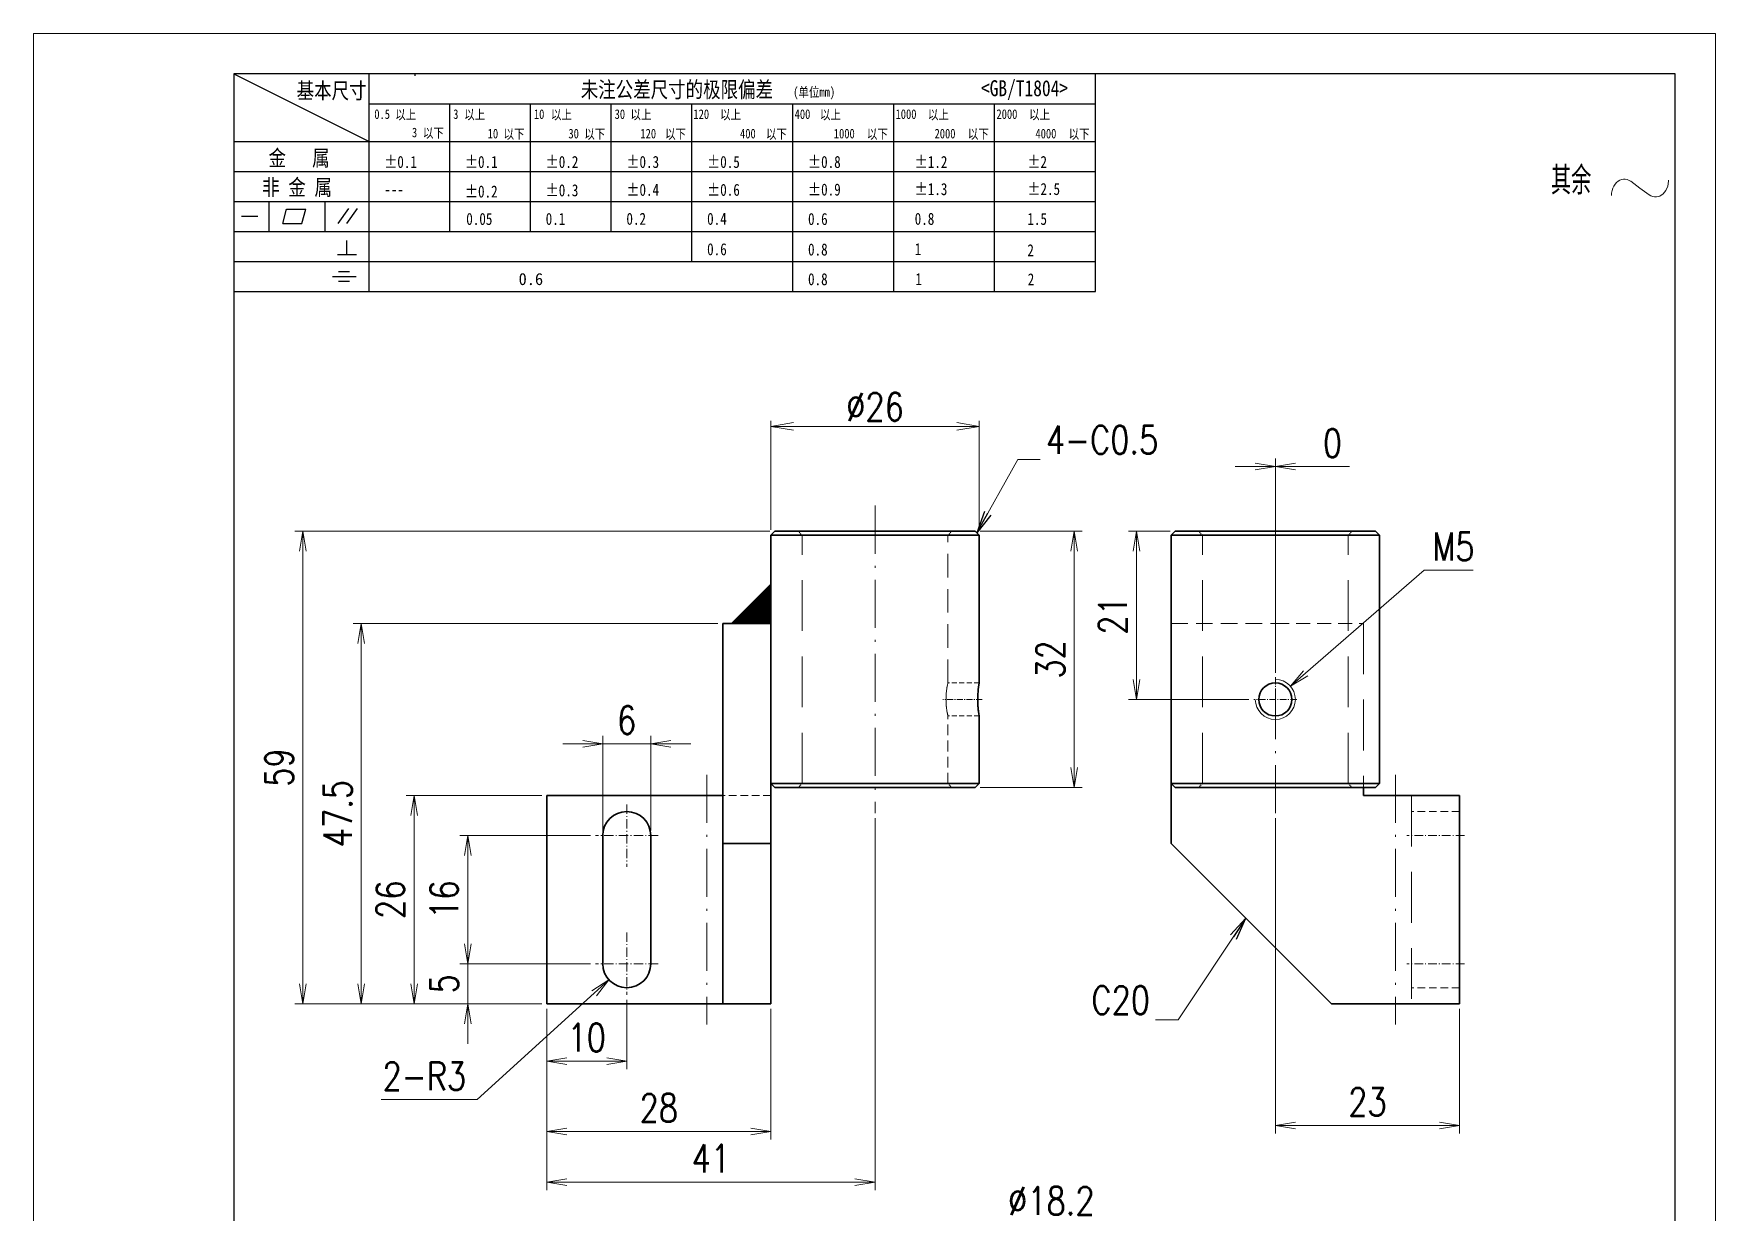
# Model space of a CAD drawing. Header units: millimetres. Extents: x 1333 to 78972, y -42879 to -5704.
# Drawn here: x 71932.1 to 72142.1, y -21649.3 to -21502.1 of the extents above; entities that cross this region are included whole.
import ezdxf

# ---------------------------------------------------------------- set-up
doc = ezdxf.new("R2010")
doc.units = ezdxf.units.MM
doc.header["$LTSCALE"] = 0.5
for name, pattern in [('AM_ISO02W050x2', [3.75, 3, -0.75]), ('AM_ISO08W050x2', [9, 6, -0.75, 1.5, -0.75]), ('DASHDOT', [18.5, 12, -3, 0.5, -3]), ('DASHED', [19.05, 12.7, -6.35]), ('DOT2', [0.125, 0, -0.125])]:
    doc.linetypes.add(name, pattern=pattern)
doc.layers.add('Drawing', color=7, linetype='Continuous')
doc.layers.add('图框文字', color=7, linetype='Continuous')
for name, color, linetype, lineweight in [('中心线', 2, 'AM_ISO08W050x2', 18), ('图框', 7, 'Continuous', 18), ('标注线', 3, 'Continuous', 18), ('粗实线', 7, 'Continuous', 35), ('细实线', 3, 'Continuous', 18), ('虚线', 1, 'AM_ISO02W050x2', 18)]:
    doc.layers.add(name, color=color, linetype=linetype, lineweight=lineweight)
doc.layers.add('打印-禁用', color=7, linetype='Continuous', lineweight=15, plot=False)
doc.styles.add('DIM', font='romans.shx', dxfattribs={"width": 0.8, "bigfont": 'bigfont.shx'})
doc.styles.add('国标', font='simfang.ttf', dxfattribs={"width": 0.8})
doc.styles.add('机械长仿宋', font='gbenor.shx', dxfattribs={"height": 1, "bigfont": 'gbcbig.shx'})
doc.dimstyles.new('XR 1-1', dxfattribs={"dimtxt": 3.5, "dimasz": 2.5, "dimexe": 1, "dimexo": 0.625, "dimgap": 1.2, "dimtad": 1, "dimtoh": 1, "dimdsep": 46, "dimtxsty": 'DIM', "dimblk": 'OPEN', "dimcen": 0, "dimclrd": 8, "dimclre": 8, "dimclrt": 2, "dimazin": 2, "dimtfac": 0.5, "dimtmove": 0, "dimatfit": 3, "dimldrblk": 'OPEN', "dimfxl": 1, "dimtolj": 2, "dimlwd": 18, "dimlwe": 18, "dimarcsym": 0})
doc.dimstyles.new('XR 1-1$0', dxfattribs={"dimtxt": 3.5, "dimasz": 2.5, "dimexe": 1, "dimexo": 0.625, "dimgap": 1.2, "dimtad": 1, "dimzin": 9, "dimdsep": 46, "dimtxsty": 'DIM', "dimblk": 'OPEN', "dimcen": 0, "dimclrd": 8, "dimclre": 8, "dimclrt": 2, "dimazin": 2, "dimtfac": 0.5, "dimtmove": 0, "dimatfit": 3, "dimldrblk": 'OPEN', "dimfxl": 1, "dimtolj": 2, "dimlwd": 18, "dimlwe": 18, "dimarcsym": 0})
doc.dimstyles.new('XR 1-1$3', dxfattribs={"dimtxt": 3.5, "dimasz": 2.5, "dimexe": 1, "dimexo": 0.625, "dimgap": 1.2, "dimtad": 1, "dimtoh": 1, "dimdsep": 46, "dimtxsty": 'DIM', "dimblk": 'OPEN', "dimcen": 0, "dimclrd": 8, "dimclre": 8, "dimclrt": 2, "dimazin": 2, "dimtfac": 0.5, "dimtofl": 0, "dimtmove": 0, "dimatfit": 3, "dimldrblk": 'OPEN', "dimfxl": 1, "dimtolj": 2, "dimlwd": 18, "dimlwe": 18, "dimarcsym": 0})
doc.dimstyles.new('XR 1-1$4', dxfattribs={"dimtxt": 3.5, "dimasz": 2.5, "dimexe": 1, "dimexo": 0.625, "dimgap": 1.2, "dimtad": 1, "dimtoh": 1, "dimdsep": 46, "dimtxsty": 'DIM', "dimblk": 'OPEN', "dimcen": 0, "dimclrd": 8, "dimclre": 8, "dimclrt": 2, "dimazin": 2, "dimtfac": 0.5, "dimtofl": 0, "dimtmove": 0, "dimatfit": 3, "dimldrblk": 'OPEN', "dimfxl": 1, "dimtolj": 2, "dimlwd": 18, "dimlwe": 18, "dimarcsym": 0})

# ---------------------------------------------------------------- blocks, each defined once
blk = doc.blocks.new('GZDEH零件A4图框V01版')
at = {"layer": '图框文字', "linetype": 'Continuous'}
for p, q in [((25, 292), (25, 13.5)), ((205, 292), (25, 292)), ((205, 13.5), (205, 292))]:
    blk.add_line(p, q, dxfattribs=at)
at = {"layer": '图框文字', "color": 9}
for p, q in [((25, 292), (41.88, 283.54)), ((41.88, 264.79), (41.88, 292)), ((47.66, 291.75), (47.66, 292)), ((132.6, 264.79), (132.6, 292)), ((41.88, 288.22), (132.6, 288.22)), ((51.96, 272.29), (51.96, 288.22)), ((62.04, 272.29), (62.04, 288.22)), ((72.12, 272.29), (72.12, 288.22)), ((82.2, 268.54), (82.2, 288.22)), ((94.8, 264.79), (94.8, 288.22)), ((107.4, 264.79), (107.4, 288.22)), ((120, 264.79), (120, 288.22)), ((25, 283.54), (132.6, 283.54)), ((25, 279.79), (132.6, 279.79)), ((25, 276.04), (132.6, 276.04)), ((29.43, 272.34), (29.43, 276.04)), ((36.42, 272.34), (36.42, 276.04)), ((38.03, 273.3), (39.36, 275.16)), ((39.11, 273.3), (40.45, 275.16)), ((25.94, 274.19), (28, 274.19)), ((31.1, 273.3), (31.58, 275.09)), ((31.1, 273.3), (33.51, 273.3)), ((31.58, 275.09), (33.99, 275.09)), ((33.51, 273.3), (33.99, 275.09)), ((25, 272.29), (132.6, 272.29)), ((39.09, 269.41), (39.09, 271.18)), ((37.93, 269.41), (40.32, 269.41)), ((25, 268.54), (132.6, 268.54)), ((38.08, 267.29), (39.43, 267.29)), ((25, 264.79), (132.6, 264.79)), ((37.3, 266.69), (40.28, 266.69)), ((38.08, 266.09), (39.44, 266.09))]:
    blk.add_line(p, q, dxfattribs=at)
at = {"layer": '打印-禁用', "linetype": 'Continuous'}
for p, q in [((0, 297), (0, 0)), ((210, 297), (0, 297)), ((210, 297), (210, 0))]:
    blk.add_line(p, q, dxfattribs=at)
at = {"layer": '图框文字', "color": 9, "style": '国标', "width": 0.8}
for s, height, p in [('基本尺寸', 2, (32.84, 288.88)), ('未注公差尺寸的极限偏差', 2, (68.32, 289.02)), ('<GB/T1804>', 2, (118.29, 289.19)), ('30', 1.2, (72.55, 286.35)), ('金   属', 2, (29.33, 280.48)), ('±0.1', 1.5, (43.78, 280.23)), ('±0.1', 1.5, (53.86, 280.23)), ('±0.2', 1.5, (63.94, 280.23)), ('±0.3', 1.5, (74.02, 280.23)), ('±0.5', 1.5, (84.1, 280.23)), ('±0.8', 1.5, (96.7, 280.23)), ('±1.2', 1.5, (110.02, 280.23)), ('±2', 1.5, (124.09, 280.23)), ('非 金 属', 2, (28.53, 276.82)), ('---', 1.5, (43.78, 276.81)), ('±0.2', 1.5, (53.86, 276.54)), ('±0.3', 1.5, (63.94, 276.69)), ('±0.4', 1.5, (74.02, 276.75)), ('±0.6', 1.5, (84.1, 276.75)), ('±0.9', 1.5, (96.7, 276.78)), ('±1.3', 1.5, (110.02, 276.84)), ('±2.5', 1.5, (124.09, 276.85)), ('0.1', 1.5, (63.94, 273.12)), ('0.2', 1.5, (74.02, 273.13)), ('0.4', 1.5, (84.1, 273.13)), ('0.6', 1.5, (96.7, 273.11)), ('0.8', 1.5, (110.02, 273.13)), ('1.5', 1.5, (124.09, 273.12)), ('0.6', 1.5, (84.1, 269.33)), ('0.8', 1.5, (96.7, 269.3)), ('1', 1.5, (110.02, 269.34)), ('2', 1.5, (124.09, 269.2)), ('0.8', 1.5, (96.7, 265.59)), ('1', 1.5, (110.1, 265.6)), ('2', 1.5, (124.13, 265.57))]:
    blk.add_text(s, height=height, dxfattribs=at).set_placement(p)
at = {"layer": '图框文字', "color": 9, "lineweight": 15, "style": '国标', "width": 0.8}
for s, p in [('0.5', (42.54, 286.35)), ('以上', (45.15, 286.3)), ('3', (52.39, 286.35)), ('以上', (53.76, 286.3)), ('10', (62.47, 286.35)), ('以上', (64.6, 286.3)), ('以上', (74.53, 286.3)), ('120', (82.39, 286.35)), ('以上', (85.72, 286.3)), ('400', (95.03, 286.35)), ('以上', (98.19, 286.3)), ('1000', (107.63, 286.35)), ('以上', (111.67, 286.3)), ('2000', (120.23, 286.35)), ('以上', (124.31, 286.3)), ('3', (47.24, 284.06)), ('以下', (48.61, 284.01)), ('10', (56.7, 283.92)), ('以下', (58.69, 283.87)), ('30', (66.78, 283.92)), ('以下', (68.77, 283.87)), ('120', (75.77, 283.92)), ('以下', (78.85, 283.87)), ('400', (88.21, 283.92)), ('以下', (91.45, 283.87)), ('1000', (99.92, 283.92)), ('以下', (104.05, 283.87)), ('2000', (112.5, 283.92)), ('以下', (116.65, 283.87)), ('4000', (125.1, 283.92)), ('以下', (129.25, 283.87))]:
    blk.add_text(s, height=1.2, dxfattribs=at).set_placement(p)
at = {"layer": '图框文字', "color": 9, "lineweight": 13, "style": '国标'}
blk.add_text('0.6', height=1.5, dxfattribs=at).set_placement((60.56, 265.61))
at = {"layer": '图框文字', "color": 9, "lineweight": 15, "insert": (94.85, 290.31), "char_height": 1.2, "width": 8.7957, "attachment_point": 1, "style": '国标'}
blk.add_mtext('(单位mm)', dxfattribs=at)
at = {"layer": '图框文字', "color": 9, "insert": (54.02, 273.09), "char_height": 1.5, "width": 5.1982, "attachment_point": 7, "style": '国标'}
blk.add_mtext('0.05', dxfattribs=at)
blk = doc.blocks.new('DEH A4')
at = {"layer": '图框'}
blk.add_blockref('GZDEH零件A4图框V01版', (0, 0), dxfattribs=at)
blk = doc.blocks.new('其余不去材料')
at = {"layer": '标注线', "color": 2, "lineweight": 13}
for points in [[(0, 0.17), (0.01, 0.48), (0.07, 0.79), (0.16, 1.09), (0.28, 1.36), (0.44, 1.6), (0.62, 1.8), (0.82, 1.97), (1.04, 2.09), (1.26, 2.17), (1.49, 2.21), (1.72, 2.21), (1.94, 2.17), (2.37, 1.97), (2.41, 1.95)], [(2.41, 1.95), (3.55, 1.11), (4.7, 0.27)], [(4.7, 0.27), (4.91, 0.14), (5.14, 0.05), (5.37, 0), (5.6, 0), (5.82, 0.04), (6.04, 0.11), (6.45, 0.38), (6.79, 0.8), (7.02, 1.34), (7.11, 1.95), (7.11, 2.09)]]:
    blk.add_lwpolyline(points, dxfattribs=at)
at = {"layer": '标注线', "color": 7, "linetype": 'DOT2', "style": '机械长仿宋'}
blk.add_text('其余', height=3.5, dxfattribs=at).set_placement((-7.56, 0.3))
blk = doc.blocks.new('_Open')
at = {"color": 0, "linetype": 'ByBlock', "lineweight": -2}
for p, q in [((-1, 0.167), (0, 0)), ((-1, -0.167), (0, 0)), ((0, 0), (-1, 0))]:
    blk.add_line(p, q, dxfattribs=at)
blk = doc.blocks.new('*D544')
at = {"layer": 'Defpoints', "color": 0, "transparency": 16777216}
for p in [(71979.56, -21597.23), (71996.12, -21597.23), (71996.12, -21623.23)]:
    blk.add_point(p, dxfattribs=at)
at = {"layer": '标注线', "color": 8, "lineweight": 18, "transparency": 16777216}
for p, q in [((71995.5, -21597.23), (71978.56, -21597.23)), ((71979.56, -21620.73), (71979.56, -21599.73)), ((71995.5, -21623.23), (71978.56, -21623.23))]:
    blk.add_line(p, q, dxfattribs=at)
at = {"layer": '标注线', "color": 8, "lineweight": 18, "transparency": 16777216, "xscale": 2.5, "yscale": 2.5, "zscale": 2.5}
for p, rotation in [((71979.56, -21597.23), 90), ((71979.56, -21623.23), 270)]:
    blk.add_blockref('_Open', p, dxfattribs=dict(at, rotation=rotation))
at = {"layer": '标注线', "color": 2, "transparency": 16777216, "insert": (71976.61, -21610.23), "char_height": 3.5, "attachment_point": 5, "rotation": 90, "style": 'DIM'}
blk.add_mtext('\\A2;26', dxfattribs=at)
blk = doc.blocks.new('*D545')
at = {"layer": 'Defpoints', "color": 0, "transparency": 16777216}
for p in [(72002.22, -21602.23), (71986.27, -21618.23), (72002.22, -21618.23)]:
    blk.add_point(p, dxfattribs=at)
at = {"layer": '标注线', "color": 8, "lineweight": 18, "transparency": 16777216}
for p, q in [((72001.6, -21602.23), (71985.27, -21602.23)), ((71986.27, -21604.73), (71986.27, -21615.73)), ((72001.6, -21618.23), (71985.27, -21618.23))]:
    blk.add_line(p, q, dxfattribs=at)
at = {"layer": '标注线', "color": 8, "lineweight": 18, "transparency": 16777216, "xscale": 2.5, "yscale": 2.5, "zscale": 2.5}
for p, rotation in [((71986.27, -21602.23), 90), ((71986.27, -21618.23), 270)]:
    blk.add_blockref('_Open', p, dxfattribs=dict(at, rotation=rotation))
at = {"layer": '标注线', "color": 2, "transparency": 16777216, "insert": (71983.32, -21610.23), "char_height": 3.5, "attachment_point": 5, "rotation": 90, "style": 'DIM'}
blk.add_mtext('\\A2;16', dxfattribs=at)
blk = doc.blocks.new('*D546')
at = {"layer": 'Defpoints', "color": 0, "transparency": 16777216}
for p in [(72002.22, -21618.23), (71986.27, -21623.23), (71996.12, -21623.23)]:
    blk.add_point(p, dxfattribs=at)
at = {"layer": '标注线', "color": 8, "lineweight": 18, "transparency": 16777216}
for p, q in [((71986.27, -21615.73), (71986.27, -21613.23)), ((72001.6, -21618.23), (71985.27, -21618.23)), ((71986.27, -21618.23), (71986.27, -21623.23)), ((71995.5, -21623.23), (71985.27, -21623.23)), ((71986.27, -21625.73), (71986.27, -21628.23))]:
    blk.add_line(p, q, dxfattribs=at)
at = {"layer": '标注线', "color": 8, "lineweight": 18, "transparency": 16777216, "xscale": 2.5, "yscale": 2.5, "zscale": 2.5}
for p, rotation in [((71986.27, -21618.23), 270), ((71986.27, -21623.23), 90)]:
    blk.add_blockref('_Open', p, dxfattribs=dict(at, rotation=rotation))
at = {"layer": '标注线', "color": 2, "transparency": 16777216, "insert": (71983.32, -21620.73), "char_height": 3.5, "attachment_point": 5, "rotation": 90, "style": 'DIM'}
blk.add_mtext('\\A2;5', dxfattribs=at)
blk = doc.blocks.new('*D547')
at = {"layer": 'Defpoints', "color": 0, "transparency": 16777216}
for p in [(71996.12, -21623.23), (72006.12, -21622.13), (71996.12, -21630.4)]:
    blk.add_point(p, dxfattribs=at)
at = {"layer": '标注线', "color": 8, "lineweight": 18, "transparency": 16777216}
for p, q in [((72006.12, -21622.75), (72006.12, -21631.4)), ((71996.12, -21623.85), (71996.12, -21631.4)), ((72003.62, -21630.4), (71998.62, -21630.4))]:
    blk.add_line(p, q, dxfattribs=at)
at = {"layer": '标注线', "color": 8, "lineweight": 18, "transparency": 16777216, "xscale": 2.5, "yscale": 2.5, "zscale": 2.5, "rotation": 180}
blk.add_blockref('_Open', (71996.12, -21630.4), dxfattribs=at)
at = {"layer": '标注线', "color": 8, "lineweight": 18, "transparency": 16777216, "xscale": 2.5, "yscale": 2.5, "zscale": 2.5}
blk.add_blockref('_Open', (72006.12, -21630.4), dxfattribs=at)
at = {"layer": '标注线', "color": 2, "transparency": 16777216, "insert": (72001.12, -21627.45), "char_height": 3.5, "attachment_point": 5, "style": 'DIM'}
blk.add_mtext('\\A2;10', dxfattribs=at)
blk = doc.blocks.new('*D548')
at = {"layer": 'Defpoints', "color": 0, "transparency": 16777216}
for p in [(71996.12, -21623.23), (72024.12, -21623.23), (72024.12, -21639.18)]:
    blk.add_point(p, dxfattribs=at)
at = {"layer": '标注线', "color": 8, "lineweight": 18, "transparency": 16777216}
for p, q in [((71996.12, -21623.85), (71996.12, -21640.18)), ((72024.12, -21623.85), (72024.12, -21640.18)), ((71998.62, -21639.18), (72021.62, -21639.18))]:
    blk.add_line(p, q, dxfattribs=at)
at = {"layer": '标注线', "color": 8, "lineweight": 18, "transparency": 16777216, "xscale": 2.5, "yscale": 2.5, "zscale": 2.5, "rotation": 180}
blk.add_blockref('_Open', (71996.12, -21639.18), dxfattribs=at)
at = {"layer": '标注线', "color": 8, "lineweight": 18, "transparency": 16777216, "xscale": 2.5, "yscale": 2.5, "zscale": 2.5}
blk.add_blockref('_Open', (72024.12, -21639.18), dxfattribs=at)
at = {"layer": '标注线', "color": 2, "transparency": 16777216, "insert": (72010.12, -21636.23), "char_height": 3.5, "attachment_point": 5, "style": 'DIM'}
blk.add_mtext('\\A2;28', dxfattribs=at)
blk = doc.blocks.new('*D549')
at = {"layer": 'Defpoints', "color": 0, "transparency": 16777216}
for p in [(71972.97, -21575.73), (72018.12, -21575.73), (71996.12, -21623.23)]:
    blk.add_point(p, dxfattribs=at)
at = {"layer": '标注线', "color": 8, "lineweight": 18, "transparency": 16777216}
for p, q in [((72017.5, -21575.73), (71971.97, -21575.73)), ((71972.97, -21620.73), (71972.97, -21578.23)), ((71995.5, -21623.23), (71971.97, -21623.23))]:
    blk.add_line(p, q, dxfattribs=at)
at = {"layer": '标注线', "color": 8, "lineweight": 18, "transparency": 16777216, "xscale": 2.5, "yscale": 2.5, "zscale": 2.5}
for p, rotation in [((71972.97, -21575.73), 90), ((71972.97, -21623.23), 270)]:
    blk.add_blockref('_Open', p, dxfattribs=dict(at, rotation=rotation))
at = {"layer": '标注线', "color": 2, "transparency": 16777216, "insert": (71970.02, -21599.48), "char_height": 3.5, "attachment_point": 5, "rotation": 90, "style": 'DIM'}
blk.add_mtext('\\A2;47.5', dxfattribs=at)
blk = doc.blocks.new('*D550')
at = {"layer": 'Defpoints', "color": 0, "transparency": 16777216}
for p in [(72006.12, -21618.23), (72003.9, -21620.24)]:
    blk.add_point(p, dxfattribs=at)
at = {"layer": '标注线', "color": 8, "lineweight": 18, "transparency": 16777216}
for p, q in [((71987.44, -21635.2), (72002.05, -21621.92)), ((71975.44, -21635.2), (71987.44, -21635.2))]:
    blk.add_line(p, q, dxfattribs=at)
at = {"layer": '标注线', "color": 8, "lineweight": 18, "transparency": 16777216, "xscale": 2.5, "yscale": 2.5, "zscale": 2.5, "rotation": 42.25787697129904}
blk.add_blockref('_Open', (72003.9, -21620.24), dxfattribs=at)
at = {"layer": '标注线', "color": 2, "transparency": 16777216, "insert": (71980.84, -21632.25), "char_height": 3.5, "attachment_point": 5, "style": 'DIM'}
blk.add_mtext('\\A2;{\\Fromans,bigfont|c134;2-}R3', dxfattribs=at)
blk = doc.blocks.new('*D551')
at = {"layer": 'Defpoints', "color": 0, "transparency": 16777216}
for p in [(72050.12, -21551.13), (72024.12, -21564.73), (72050.12, -21564.73)]:
    blk.add_point(p, dxfattribs=at)
at = {"layer": '标注线', "color": 8, "lineweight": 18, "transparency": 16777216}
for p, q in [((72024.12, -21564.03), (72024.12, -21550.43)), ((72026.92, -21551.13), (72047.32, -21551.13)), ((72050.12, -21564.03), (72050.12, -21550.43))]:
    blk.add_line(p, q, dxfattribs=at)
at = {"layer": '标注线', "color": 8, "lineweight": 18, "transparency": 16777216, "xscale": 2.8, "yscale": 2.8, "zscale": 2.8, "rotation": 180}
blk.add_blockref('_Open', (72024.12, -21551.13), dxfattribs=at)
at = {"layer": '标注线', "color": 8, "lineweight": 18, "transparency": 16777216, "xscale": 2.8, "yscale": 2.8, "zscale": 2.8}
blk.add_blockref('_Open', (72050.12, -21551.13), dxfattribs=at)
at = {"layer": '标注线', "color": 2, "transparency": 16777216, "insert": (72037.12, -21548.68), "char_height": 3.5, "attachment_point": 5, "style": 'DIM'}
blk.add_mtext('\\A2;%%c26', dxfattribs=at)
blk = doc.blocks.new('*D556')
at = {"layer": 'Defpoints', "color": 0, "transparency": 16777216}
for p in [(72042.98, -21661.98), (72031.26, -21675.9)]:
    blk.add_point(p, dxfattribs=at)
at = {"layer": '标注线', "color": 8, "lineweight": 18, "transparency": 16777216}
for p, q in [((72052.41, -21650.78), (72044.59, -21660.06)), ((72064.67, -21650.78), (72052.41, -21650.78))]:
    blk.add_line(p, q, dxfattribs=at)
at = {"layer": '标注线', "color": 8, "lineweight": 18, "transparency": 16777216, "xscale": 2.5, "yscale": 2.5, "zscale": 2.5, "rotation": 229.905125838888}
blk.add_blockref('_Open', (72042.98, -21661.98), dxfattribs=at)
at = {"layer": '标注线', "color": 2, "transparency": 16777216, "insert": (72059.14, -21647.83), "char_height": 3.5, "attachment_point": 5, "style": 'DIM'}
blk.add_mtext('\\A2;∅18.2', dxfattribs=at)
blk = doc.blocks.new('*D557')
at = {"layer": 'Defpoints', "color": 0, "transparency": 16777216}
for p in [(72049.62, -21564.23), (72049.62, -21596.23), (72061.97, -21596.23)]:
    blk.add_point(p, dxfattribs=at)
at = {"layer": '标注线', "color": 8, "lineweight": 18, "transparency": 16777216}
for p, q in [((72050.25, -21564.23), (72062.97, -21564.23)), ((72061.97, -21566.73), (72061.97, -21593.73)), ((72050.25, -21596.23), (72062.97, -21596.23))]:
    blk.add_line(p, q, dxfattribs=at)
at = {"layer": '标注线', "color": 8, "lineweight": 18, "transparency": 16777216, "xscale": 2.5, "yscale": 2.5, "zscale": 2.5}
for p, rotation in [((72061.97, -21564.23), 90), ((72061.97, -21596.23), 270)]:
    blk.add_blockref('_Open', p, dxfattribs=dict(at, rotation=rotation))
at = {"layer": '标注线', "color": 2, "transparency": 16777216, "insert": (72059.02, -21580.23), "char_height": 3.5, "attachment_point": 5, "rotation": 90, "style": 'DIM'}
blk.add_mtext('\\A2;32', dxfattribs=at)
blk = doc.blocks.new('*D558')
at = {"layer": 'Defpoints', "color": 0, "transparency": 16777216}
for p in [(72037.12, -21599.43), (71996.12, -21623.23), (72037.12, -21645.51)]:
    blk.add_point(p, dxfattribs=at)
at = {"layer": '标注线', "color": 8, "lineweight": 18, "transparency": 16777216}
for p, q in [((72037.12, -21600.05), (72037.12, -21646.51)), ((71996.12, -21623.85), (71996.12, -21646.51)), ((71998.62, -21645.51), (72034.62, -21645.51))]:
    blk.add_line(p, q, dxfattribs=at)
at = {"layer": '标注线', "color": 8, "lineweight": 18, "transparency": 16777216, "xscale": 2.5, "yscale": 2.5, "zscale": 2.5, "rotation": 180}
blk.add_blockref('_Open', (71996.12, -21645.51), dxfattribs=at)
at = {"layer": '标注线', "color": 8, "lineweight": 18, "transparency": 16777216, "xscale": 2.5, "yscale": 2.5, "zscale": 2.5}
blk.add_blockref('_Open', (72037.12, -21645.51), dxfattribs=at)
at = {"layer": '标注线', "color": 2, "transparency": 16777216, "insert": (72016.62, -21642.56), "char_height": 3.5, "attachment_point": 5, "style": 'DIM'}
blk.add_mtext('\\A2;41', dxfattribs=at)
blk = doc.blocks.new('*D559')
at = {"layer": 'Defpoints', "color": 0, "transparency": 16777216}
for p in [(72024.62, -21564.23), (71965.67, -21623.23), (71996.12, -21623.23)]:
    blk.add_point(p, dxfattribs=at)
at = {"layer": '标注线', "color": 8, "lineweight": 18, "transparency": 16777216}
for p, q in [((72024, -21564.23), (71964.67, -21564.23)), ((71965.67, -21566.73), (71965.67, -21620.73)), ((71995.5, -21623.23), (71964.67, -21623.23))]:
    blk.add_line(p, q, dxfattribs=at)
at = {"layer": '标注线', "color": 8, "lineweight": 18, "transparency": 16777216, "xscale": 2.5, "yscale": 2.5, "zscale": 2.5}
for p, rotation in [((71965.67, -21564.23), 90), ((71965.67, -21623.23), 270)]:
    blk.add_blockref('_Open', p, dxfattribs=dict(at, rotation=rotation))
at = {"layer": '标注线', "color": 2, "transparency": 16777216, "insert": (71962.72, -21593.73), "char_height": 3.5, "attachment_point": 5, "rotation": 90, "style": 'DIM'}
blk.add_mtext('\\A2;59', dxfattribs=at)
blk = doc.blocks.new('*D560')
at = {"layer": 'Defpoints', "color": 0, "transparency": 16777216}
for p in [(72069.76, -21564.23), (72074.61, -21564.23), (72084.42, -21585.23)]:
    blk.add_point(p, dxfattribs=at)
at = {"layer": '标注线', "color": 8, "lineweight": 18, "transparency": 16777216}
for p, q in [((72073.98, -21564.23), (72068.76, -21564.23)), ((72069.76, -21582.73), (72069.76, -21566.73)), ((72083.8, -21585.23), (72068.76, -21585.23))]:
    blk.add_line(p, q, dxfattribs=at)
at = {"layer": '标注线', "color": 8, "lineweight": 18, "transparency": 16777216, "xscale": 2.5, "yscale": 2.5, "zscale": 2.5}
for p, rotation in [((72069.76, -21564.23), 90), ((72069.76, -21585.23), 270)]:
    blk.add_blockref('_Open', p, dxfattribs=dict(at, rotation=rotation))
at = {"layer": '标注线', "color": 2, "transparency": 16777216, "insert": (72066.81, -21574.73), "char_height": 3.5, "attachment_point": 5, "rotation": 90, "style": 'DIM'}
blk.add_mtext('\\A2;21', dxfattribs=at)
blk = doc.blocks.new('*D561')
at = {"layer": 'Defpoints', "color": 0, "transparency": 16777216}
for p in [(72087.11, -21556.16), (72087.11, -21562.71), (72087.11, -21582.54)]:
    blk.add_point(p, dxfattribs=at)
at = {"layer": '标注线', "color": 8, "lineweight": 18, "transparency": 16777216}
for p, q in [((72084.61, -21556.16), (72082.11, -21556.16)), ((72087.11, -21562.09), (72087.11, -21555.16)), ((72087.11, -21581.91), (72087.11, -21555.16)), ((72089.61, -21556.16), (72096.38, -21556.16))]:
    blk.add_line(p, q, dxfattribs=at)
at = {"layer": '标注线', "color": 8, "lineweight": 18, "transparency": 16777216, "xscale": 2.5, "yscale": 2.5, "zscale": 2.5}
blk.add_blockref('_Open', (72087.11, -21556.16), dxfattribs=at)
at = {"layer": '标注线', "color": 8, "lineweight": 18, "transparency": 16777216, "xscale": 2.5, "yscale": 2.5, "zscale": 2.5, "rotation": 180}
blk.add_blockref('_Open', (72087.11, -21556.16), dxfattribs=at)
at = {"layer": '标注线', "color": 2, "transparency": 16777216, "insert": (72094.24, -21553.21), "char_height": 3.5, "attachment_point": 5, "style": 'DIM'}
blk.add_mtext('\\A2;0', dxfattribs=at)
blk = doc.blocks.new('*D562')
at = {"layer": 'Defpoints', "color": 0, "transparency": 16777216}
for p in [(72089, -21583.59), (72085.22, -21586.87)]:
    blk.add_point(p, dxfattribs=at)
at = {"layer": '标注线', "color": 8, "lineweight": 18, "transparency": 16777216}
for p, q in [((72105.68, -21569.08), (72090.88, -21581.95)), ((72111.81, -21569.08), (72105.68, -21569.08))]:
    blk.add_line(p, q, dxfattribs=at)
at = {"layer": '标注线', "color": 8, "lineweight": 18, "transparency": 16777216, "xscale": 2.5, "yscale": 2.5, "zscale": 2.5, "rotation": 221.0070187739437}
blk.add_blockref('_Open', (72089, -21583.59), dxfattribs=at)
at = {"layer": '标注线', "color": 2, "transparency": 16777216, "insert": (72109.34, -21566.13), "char_height": 3.5, "attachment_point": 5, "style": 'DIM'}
blk.add_mtext('\\A2;{\\Fromans,bigfont|c134;M5}', dxfattribs=at)
blk = doc.blocks.new('*D601')
at = {"layer": 'Defpoints', "color": 0, "transparency": 16777216}
for p in [(72009.12, -21590.77), (72003.12, -21602.23), (72009.12, -21602.23)]:
    blk.add_point(p, dxfattribs=at)
at = {"layer": '标注线', "color": 8, "lineweight": 18, "transparency": 16777216}
for p, q in [((72003.12, -21601.6), (72003.12, -21589.77)), ((72009.12, -21601.6), (72009.12, -21589.77)), ((72000.62, -21590.77), (71998.12, -21590.77)), ((72003.12, -21590.77), (72009.12, -21590.77)), ((72011.62, -21590.77), (72014.12, -21590.77))]:
    blk.add_line(p, q, dxfattribs=at)
at = {"layer": '标注线', "color": 8, "lineweight": 18, "transparency": 16777216, "xscale": 2.5, "yscale": 2.5, "zscale": 2.5}
blk.add_blockref('_Open', (72003.12, -21590.77), dxfattribs=at)
at = {"layer": '标注线', "color": 8, "lineweight": 18, "transparency": 16777216, "xscale": 2.5, "yscale": 2.5, "zscale": 2.5, "rotation": 180}
blk.add_blockref('_Open', (72009.12, -21590.77), dxfattribs=at)
at = {"layer": '标注线', "color": 2, "transparency": 16777216, "insert": (72006.12, -21587.82), "char_height": 3.5, "attachment_point": 5, "style": 'DIM'}
blk.add_mtext('\\A2;6', dxfattribs=at)
blk = doc.blocks.new('*D602')
at = {"layer": 'Defpoints', "color": 0, "transparency": 16777216}
for p in [(72087.11, -21599.43), (72110.11, -21623.23), (72110.11, -21638.42)]:
    blk.add_point(p, dxfattribs=at)
at = {"layer": 'Drawing', "color": 8, "lineweight": 18, "transparency": 16777216}
for p, q in [((72087.11, -21600.05), (72087.11, -21639.42)), ((72110.11, -21623.85), (72110.11, -21639.42)), ((72089.61, -21638.42), (72107.61, -21638.42))]:
    blk.add_line(p, q, dxfattribs=at)
at = {"layer": 'Drawing', "color": 8, "lineweight": 18, "transparency": 16777216, "xscale": 2.5, "yscale": 2.5, "zscale": 2.5, "rotation": 180}
blk.add_blockref('_Open', (72087.11, -21638.42), dxfattribs=at)
at = {"layer": 'Drawing', "color": 8, "lineweight": 18, "transparency": 16777216, "xscale": 2.5, "yscale": 2.5, "zscale": 2.5}
blk.add_blockref('_Open', (72110.11, -21638.42), dxfattribs=at)
at = {"layer": 'Drawing', "color": 2, "transparency": 16777216, "insert": (72098.61, -21635.47), "char_height": 3.5, "attachment_point": 5, "style": 'DIM'}
blk.add_mtext('\\A2;23', dxfattribs=at)

msp = doc.modelspace()

# ---------------------------------------------------------------- linework, layer by layer
at = {"layer": 'Drawing'}
msp.add_lwpolyline([(72024.122, -21575.726, 0, 7.071, 0), (72021.622, -21573.226, 7.071, 7.071, 0)], format="xyseb", dxfattribs=at)
at = {"layer": '中心线', "linetype": 'DASHDOT'}
for p, q in [((72037.122, -21561.026), (72037.122, -21599.426)), ((72087.109, -21599.427), (72087.109, -21561.026)), ((72016.122, -21594.626), (72016.122, -21625.827)), ((72102.109, -21594.626), (72102.109, -21625.827))]:
    msp.add_line(p, q, dxfattribs=at)
at = {"layer": '中心线', "linetype": 'DASHDOT', "ltscale": 0.134355}
msp.add_line((72087.109, -21582.539), (72087.109, -21587.913), dxfattribs=at)
at = {"layer": '中心线', "linetype": 'DASHDOT', "ltscale": 0.122997}
msp.add_line((72050.494, -21585.226), (72045.574, -21585.226), dxfattribs=at)
at = {"layer": '中心线', "linetype": 'DASHDOT', "ltscale": 0.134351}
msp.add_line((72089.796, -21585.226), (72084.422, -21585.226), dxfattribs=at)
at = {"layer": '中心线', "linetype": 'DASHDOT', "ltscale": 0.195}
for p, q in [((72006.122, -21598.326), (72006.122, -21606.126)), ((72006.122, -21614.326), (72006.122, -21622.126))]:
    msp.add_line(p, q, dxfattribs=at)
at = {"layer": '中心线', "linetype": 'DASHDOT', "ltscale": 0.195001}
for p, q in [((72010.022, -21602.226), (72002.222, -21602.226)), ((72010.022, -21618.226), (72002.222, -21618.226))]:
    msp.add_line(p, q, dxfattribs=at)
at = {"layer": '中心线', "linetype": 'DASHDOT', "ltscale": 0.180017}
for p, q in [((72110.71, -21602.226), (72103.509, -21602.226)), ((72110.71, -21618.226), (72103.509, -21618.226))]:
    msp.add_line(p, q, dxfattribs=at)
at = {"layer": '粗实线', "ltscale": 0.017678}
for p, q in [((72024.622, -21564.226), (72024.122, -21564.726)), ((72049.622, -21564.226), (72050.122, -21564.726)), ((72074.609, -21564.226), (72074.109, -21564.726)), ((72099.609, -21564.226), (72100.109, -21564.726)), ((72024.622, -21596.226), (72024.122, -21595.726)), ((72049.622, -21596.226), (72050.122, -21595.726)), ((72074.609, -21596.226), (72074.109, -21595.726)), ((72099.609, -21596.226), (72100.109, -21595.726))]:
    msp.add_line(p, q, dxfattribs=at)
at = {"layer": '粗实线', "ltscale": 0.169187}
for p, q in [((72024.122, -21564.726), (72030.889, -21564.726)), ((72074.109, -21564.726), (72080.877, -21564.726)), ((72024.122, -21595.726), (72030.889, -21595.726)), ((72074.109, -21595.726), (72080.877, -21595.726))]:
    msp.add_line(p, q, dxfattribs=at)
at = {"layer": '粗实线'}
for p, q in [((72024.122, -21564.726), (72024.122, -21595.726)), ((72074.109, -21564.726), (72074.109, -21595.726)), ((72100.109, -21564.726), (72100.109, -21595.726)), ((72018.122, -21575.726), (72018.122, -21603.226)), ((72024.122, -21575.726), (72024.122, -21603.226)), ((71996.122, -21597.226), (71996.122, -21623.226)), ((72016.122, -21597.226), (71996.122, -21597.226)), ((72110.109, -21597.226), (72110.109, -21623.226)), ((72018.122, -21603.226), (72018.122, -21623.226)), ((72024.122, -21623.226), (72024.122, -21603.226)), ((72094.109, -21623.226), (72074.109, -21603.226)), ((72016.122, -21623.226), (71996.122, -21623.226))]:
    msp.add_line(p, q, dxfattribs=at)
at = {"layer": '粗实线', "ltscale": 0.16268}
for p, q in [((72031.129, -21564.226), (72024.622, -21564.226)), ((72074.609, -21564.226), (72081.117, -21564.226)), ((72024.622, -21596.226), (72031.129, -21596.226)), ((72074.609, -21596.226), (72081.117, -21596.226))]:
    msp.add_line(p, q, dxfattribs=at)
at = {"layer": '粗实线', "ltscale": 0.441028}
for p, q in [((72030.889, -21564.726), (72048.53, -21564.726)), ((72030.889, -21595.726), (72048.53, -21595.726))]:
    msp.add_line(p, q, dxfattribs=at)
at = {"layer": '粗实线', "ltscale": 0.424065}
for p, q in [((72031.129, -21564.226), (72048.091, -21564.226)), ((72031.129, -21596.226), (72048.091, -21596.226))]:
    msp.add_line(p, q, dxfattribs=at)
at = {"layer": '粗实线', "ltscale": 0.000462829}
msp.add_line((72048.091, -21564.226), (72048.11, -21564.226), dxfattribs=at)
at = {"layer": '粗实线', "ltscale": 0.037793}
msp.add_line((72048.11, -21564.226), (72049.622, -21564.226), dxfattribs=at)
at = {"layer": '粗实线', "ltscale": 0.000481343}
msp.add_line((72048.53, -21564.726), (72048.549, -21564.726), dxfattribs=at)
at = {"layer": '粗实线', "ltscale": 0.039304}
msp.add_line((72048.549, -21564.726), (72050.122, -21564.726), dxfattribs=at)
at = {"layer": '粗实线', "ltscale": 0.460818}
msp.add_line((72050.122, -21564.726), (72050.122, -21583.159), dxfattribs=at)
at = {"layer": '粗实线', "ltscale": 0.000884345}
msp.add_line((72080.877, -21564.726), (72080.912, -21564.726), dxfattribs=at)
at = {"layer": '粗实线', "ltscale": 0.479929}
msp.add_line((72080.912, -21564.726), (72100.109, -21564.726), dxfattribs=at)
at = {"layer": '粗实线', "ltscale": 0.000850332}
msp.add_line((72081.117, -21564.226), (72081.151, -21564.226), dxfattribs=at)
at = {"layer": '粗实线', "ltscale": 0.46147}
msp.add_line((72081.151, -21564.226), (72099.609, -21564.226), dxfattribs=at)
at = {"layer": '粗实线', "ltscale": 0.15}
for p, q in [((72018.122, -21575.726), (72024.122, -21575.726)), ((72024.122, -21603.226), (72018.122, -21603.226)), ((72024.122, -21623.226), (72018.122, -21623.226))]:
    msp.add_line(p, q, dxfattribs=at)
at = {"layer": '粗实线', "ltscale": 0.006974}
msp.add_line((72050.084, -21583.412), (72050.048, -21583.689), dxfattribs=at)
at = {"layer": '粗实线', "ltscale": 0.000647101}
msp.add_line((72050.087, -21583.386), (72050.084, -21583.412), dxfattribs=at)
at = {"layer": '粗实线', "ltscale": 0.001521}
msp.add_line((72049.99, -21586.156), (72049.994, -21586.217), dxfattribs=at)
at = {"layer": '粗实线', "ltscale": 0.210838}
msp.add_line((72050.122, -21587.293), (72050.122, -21595.726), dxfattribs=at)
at = {"layer": '粗实线', "ltscale": 0.038255}
msp.add_line((72048.091, -21596.226), (72049.622, -21596.226), dxfattribs=at)
at = {"layer": '粗实线', "ltscale": 0.039786}
msp.add_line((72048.53, -21595.726), (72050.122, -21595.726), dxfattribs=at)
at = {"layer": '粗实线', "ltscale": 0.187491}
msp.add_line((72074.109, -21595.726), (72074.109, -21603.226), dxfattribs=at)
at = {"layer": '粗实线', "ltscale": 0.480813}
msp.add_line((72080.877, -21595.726), (72100.109, -21595.726), dxfattribs=at)
at = {"layer": '粗实线', "ltscale": 0.46232}
msp.add_line((72081.117, -21596.226), (72099.609, -21596.226), dxfattribs=at)
at = {"layer": '粗实线', "ltscale": 0.02499}
msp.add_line((72098.109, -21596.226), (72098.109, -21597.226), dxfattribs=at)
at = {"layer": '粗实线', "ltscale": 0.05}
for p, q in [((72016.122, -21597.226), (72018.122, -21597.226)), ((72016.122, -21623.226), (72018.122, -21623.226))]:
    msp.add_line(p, q, dxfattribs=at)
at = {"layer": '粗实线', "ltscale": 0.1}
msp.add_line((72102.109, -21597.226), (72098.109, -21597.226), dxfattribs=at)
at = {"layer": '粗实线', "ltscale": 0.2}
for p, q in [((72102.109, -21597.226), (72110.109, -21597.226)), ((72102.109, -21623.226), (72094.109, -21623.226)), ((72102.109, -21623.226), (72110.109, -21623.226))]:
    msp.add_line(p, q, dxfattribs=at)
at = {"layer": '粗实线', "ltscale": 0.4}
for p, q in [((72003.122, -21618.226), (72003.122, -21602.226)), ((72009.122, -21602.226), (72009.122, -21618.226))]:
    msp.add_line(p, q, dxfattribs=at)
at = {"layer": '粗实线'}
msp.add_circle((72087.109, -21585.226), 2.067, dxfattribs=at)
for centre, radius, start, end in [((72063.321, -21585.266), 13.366, 170.93225, 175.57759), ((72062.91, -21585.226), 12.954, 175.61296, 188.0501), ((72062.888, -21585.228), 12.932, 175.78564, 179.84603), ((72063.384, -21585.179), 13.43, 184.4341, 189.05725), ((72006.122, -21602.226), 3, 0, 180), ((72006.122, -21618.226), 3, 180, 0)]:
    msp.add_arc(centre, radius, start, end, dxfattribs=at)
at = {"layer": '细实线'}
msp.add_arc((72087.109, -21585.226), 2.5, 180.0007, 90, dxfattribs=at)
at = {"layer": '虚线', "linetype": 'DASHED', "ltscale": 0.039786}
for p, q in [((72024.122, -21564.726), (72025.713, -21564.726)), ((72074.109, -21564.726), (72075.701, -21564.726)), ((72024.122, -21595.726), (72025.713, -21595.726)), ((72074.109, -21595.726), (72075.701, -21595.726))]:
    msp.add_line(p, q, dxfattribs=at)
at = {"layer": '虚线', "linetype": 'DASHED'}
for p, q in [((72025.713, -21564.726), (72050.122, -21564.726)), ((72028.022, -21595.726), (72028.022, -21564.726)), ((72078.009, -21595.726), (72078.009, -21564.726)), ((72096.209, -21595.726), (72096.209, -21564.726)), ((72074.109, -21575.726), (72074.109, -21595.726)), ((72098.109, -21575.726), (72098.109, -21596.226)), ((72025.713, -21595.726), (72050.122, -21595.726)), ((72104.109, -21597.226), (72104.109, -21623.226))]:
    msp.add_line(p, q, dxfattribs=at)
at = {"layer": '虚线', "linetype": 'DASHED', "ltscale": 0.017678}
for p, q in [((72028.022, -21564.726), (72027.522, -21564.226)), ((72046.222, -21564.726), (72046.722, -21564.226)), ((72028.022, -21595.726), (72027.522, -21596.226)), ((72046.222, -21595.726), (72046.722, -21596.226)), ((72078.009, -21595.726), (72077.509, -21596.226)), ((72096.209, -21595.726), (72096.709, -21596.226))]:
    msp.add_line(p, q, dxfattribs=at)
at = {"layer": '虚线', "linetype": 'DASHED', "ltscale": 0.118431}
for p, q in [((72032.759, -21564.726), (72028.022, -21564.726)), ((72046.222, -21564.726), (72041.484, -21564.726)), ((72028.022, -21595.726), (72032.759, -21595.726)), ((72041.484, -21595.726), (72046.222, -21595.726)), ((72078.009, -21595.726), (72082.747, -21595.726)), ((72091.472, -21595.726), (72096.209, -21595.726))]:
    msp.add_line(p, q, dxfattribs=at)
at = {"layer": '虚线', "linetype": 'DASHED', "ltscale": 0.308719}
for p, q in [((72029.136, -21564.726), (72041.484, -21564.726)), ((72045.108, -21564.726), (72032.759, -21564.726)), ((72091.472, -21564.726), (72079.123, -21564.726)), ((72095.095, -21564.726), (72082.747, -21564.726)), ((72029.136, -21595.726), (72041.484, -21595.726)), ((72032.759, -21595.726), (72045.108, -21595.726)), ((72079.123, -21595.726), (72091.472, -21595.726)), ((72082.747, -21595.726), (72095.095, -21595.726))]:
    msp.add_line(p, q, dxfattribs=at)
at = {"layer": '虚线', "linetype": 'DASHED', "ltscale": 0.460816}
msp.add_line((72046.222, -21583.159), (72046.222, -21564.726), dxfattribs=at)
at = {"layer": '虚线', "linetype": 'DASHED', "ltscale": 0.441028}
for p, q in [((72075.701, -21564.726), (72093.342, -21564.726)), ((72075.701, -21595.726), (72093.342, -21595.726))]:
    msp.add_line(p, q, dxfattribs=at)
at = {"layer": '虚线', "linetype": 'DASHED', "ltscale": 0.017679}
for p, q in [((72078.009, -21564.726), (72077.509, -21564.226)), ((72096.209, -21564.726), (72096.709, -21564.226))]:
    msp.add_line(p, q, dxfattribs=at)
at = {"layer": '虚线', "linetype": 'DASHED', "ltscale": 0.118426}
for p, q in [((72082.747, -21564.726), (72078.01, -21564.726)), ((72091.472, -21564.726), (72096.209, -21564.726))]:
    msp.add_line(p, q, dxfattribs=at)
at = {"layer": '虚线', "linetype": 'DASHED', "ltscale": 0.169187}
for p, q in [((72093.342, -21564.726), (72100.109, -21564.726)), ((72093.342, -21595.726), (72100.109, -21595.726))]:
    msp.add_line(p, q, dxfattribs=at)
at = {"layer": '虚线', "linetype": 'DASHED', "ltscale": 0.325}
msp.add_line((72074.109, -21575.726), (72087.109, -21575.726), dxfattribs=at)
at = {"layer": '虚线', "linetype": 'DASHED', "ltscale": 0.275}
msp.add_line((72087.109, -21575.726), (72098.109, -21575.726), dxfattribs=at)
at = {"layer": '虚线', "linetype": 'DASHED', "ltscale": 0.0975}
for p, q in [((72050.122, -21583.159), (72046.222, -21583.159)), ((72050.122, -21587.293), (72046.222, -21587.293))]:
    msp.add_line(p, q, dxfattribs=at)
at = {"layer": '虚线', "linetype": 'DASHED', "ltscale": 0.005746}
msp.add_line((72050.122, -21583.159), (72050.087, -21583.386), dxfattribs=at)
at = {"layer": '虚线', "linetype": 'DASHED', "ltscale": 0.210836}
msp.add_line((72046.222, -21595.726), (72046.222, -21587.293), dxfattribs=at)
at = {"layer": '虚线', "linetype": 'DASHED', "ltscale": 0.15}
for p, q in [((72024.122, -21597.226), (72018.122, -21597.226)), ((72110.109, -21599.226), (72104.109, -21599.226)), ((72110.109, -21621.226), (72104.109, -21621.226))]:
    msp.add_line(p, q, dxfattribs=at)
at = {"layer": '虚线', "linetype": 'DASHED'}
for centre, radius, start, end in [((72055.014, -21585.226), 9.03, 168.41138, 186.29961), ((72055.682, -21585.32), 9.704, 167.13311, 173.58023), ((72063.105, -21585.244), 13.149, 173.20897, 175.78916), ((72055.015, -21585.226), 9.03, 173.70084, 191.58842), ((72062.824, -21585.226), 12.868, 179.85627, 184.1461), ((72055.665, -21585.135), 9.687, 186.41459, 192.8728)]:
    msp.add_arc(centre, radius, start, end, dxfattribs=at)

# ---------------------------------------------------------------- block references
at = {"layer": '图框'}
msp.add_blockref('DEH A4', (71932.055, -21799.092), dxfattribs=at)
at = {"layer": '标注线'}
msp.add_blockref('其余不去材料', (72129.087, -21522.48), dxfattribs=at)

# ---------------------------------------------------------------- texts
at = {"layer": '标注线', "color": 2, "char_height": 3.5, "style": 'DIM'}
for s, insert, attachment_point in [('{\\Fromans,bigfont|c134;4-}C0.5', (72058.458, -21554.548), 7), ('\\A2;C20', (72071.461, -21624.531), 9)]:
    msp.add_mtext(s, dxfattribs=dict(at, insert=insert, attachment_point=attachment_point))

# ---------------------------------------------------------------- dimensions: what is measured, and where the dimension line sits
at = {"layer": 'Drawing'}
dim = msp.add_linear_dim(base=(72110.109, -21638.422), p1=(72087.109, -21599.427), p2=(72110.109, -21623.226), dimstyle='XR 1-1$0', dxfattribs=at)
dim.commit()
dim.dimension.update_dxf_attribs({"geometry": '*D602', "text_midpoint": (72098.609, -21635.472)})
at = {"layer": '标注线'}
dim = msp.add_linear_dim(base=(72050.122, -21551.128), p1=(72024.122, -21564.726), p2=(72050.122, -21564.726), text='%%c<>', dimstyle='XR 1-1$0', override={"dimasz": 2.8, "dimexe": 0.69965, "dimexo": 0.69965, "dimgap": 0.69965}, dxfattribs=at)
dim.commit()
dim.dimension.update_dxf_attribs({"geometry": '*D551', "text_midpoint": (72037.122, -21548.678)})
for base, p1, p2, picture, middle in [((72087.109431805, -21556.163837113), (72087.109431805, -21562.711298354), (72087.109431805, -21582.538953021), '*D561', (72094.242765138, -21553.213837113)), ((72009.122, -21590.766), (72003.122, -21602.226), (72009.122, -21602.226), '*D601', (72006.122, -21587.816)), ((72037.122, -21645.507), (71996.122, -21623.226), (72037.122, -21599.426), '*D558', (72016.622, -21642.557)), ((71996.122, -21630.403), (72006.122, -21622.126), (71996.122, -21623.226), '*D547', (72001.122, -21627.453)), ((72024.122, -21639.175), (71996.122, -21623.226), (72024.122, -21623.226), '*D548', (72010.122, -21636.225))]:
    dim = msp.add_linear_dim(base=base, p1=p1, p2=p2, dimstyle='XR 1-1$0', dxfattribs=at)
    dim.commit()
    dim.dimension.update_dxf_attribs({"geometry": picture, "text_midpoint": middle})
for base, p1, p2, picture, middle in [((71965.673, -21623.226), (72024.622, -21564.226), (71996.122, -21623.226), '*D559', (71962.723, -21593.726)), ((72061.966, -21596.226), (72049.622, -21564.226), (72049.622, -21596.226), '*D557', (72059.016, -21580.226)), ((72069.762, -21564.226), (72084.422, -21585.226), (72074.609, -21564.226), '*D560', (72066.812, -21574.726)), ((71972.965, -21575.726), (71996.122, -21623.226), (72018.122, -21575.726), '*D549', (71970.015, -21599.476)), ((71979.558, -21597.226), (71996.122, -21623.226), (71996.122, -21597.226), '*D544', (71976.608, -21610.226)), ((71986.265, -21618.226), (72002.222, -21602.226), (72002.222, -21618.226), '*D545', (71983.315, -21610.226)), ((71986.265, -21623.226), (72002.222, -21618.226), (71996.122, -21623.226), '*D546', (71983.315, -21620.726))]:
    dim = msp.add_linear_dim(base=base, p1=p1, p2=p2, angle=90, dimstyle='XR 1-1$0', dxfattribs=at)
    dim.commit()
    dim.dimension.update_dxf_attribs({"geometry": picture, "text_midpoint": middle})
dim = msp.add_diameter_dim_2p(p1=(72085.223, -21586.866), p2=(72088.996, -21583.586), text='{\\Fromans,bigfont|c134;M5}', dimstyle='XR 1-1$3', dxfattribs=at)
dim.commit()
dim.dimension.update_dxf_attribs({"geometry": '*D562', "text_midpoint": (72109.343, -21569.082), "dimtype": 163})
dim = msp.add_radius_dim(center=(72006.122, -21618.226), mpoint=(72003.901, -21620.243), text='{\\Fromans,bigfont|c134;2-}<>', dimstyle='XR 1-1$4', dxfattribs=at)
dim.commit()
dim.dimension.update_dxf_attribs({"geometry": '*D550', "text_midpoint": (71980.837, -21635.203), "dimtype": 164})
dim = msp.add_diameter_dim_2p(p1=(72031.261, -21675.9), p2=(72042.983, -21661.977), dimstyle='XR 1-1$3', dxfattribs=at)
dim.commit()
dim.dimension.update_dxf_attribs({"geometry": '*D556', "text_midpoint": (72059.14, -21650.784), "dimtype": 163})

# ---------------------------------------------------------------- leaders
for points in [[(72049.821, -21564.426), (72054.959, -21555.247), (72057.759, -21555.247)], [(72083.442, -21612.559), (72074.96, -21625.231), (72072.16, -21625.231)]]:
    msp.add_leader(points, dimstyle='XR 1-1', override={"dimasz": 2.8, "dimexe": 0.69965, "dimexo": 0.69965, "dimgap": 0.69965}, dxfattribs=at)

doc.saveas('drawing.dxf')
